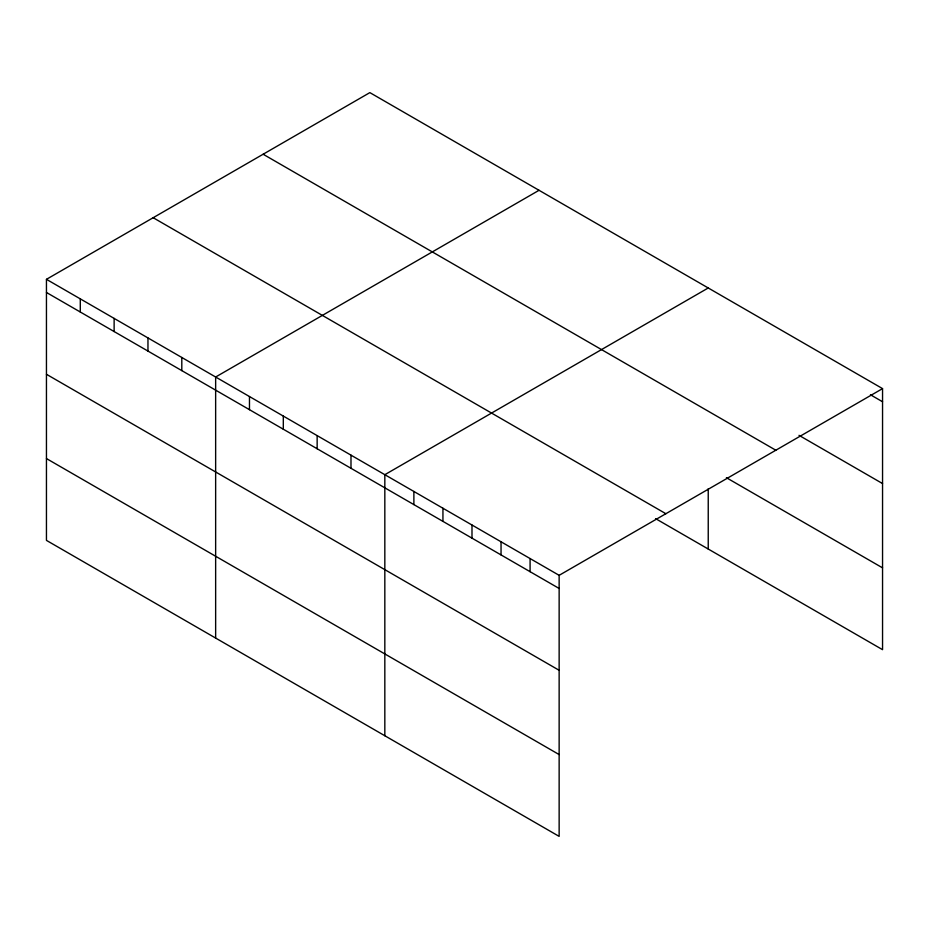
<?xml version="1.0" encoding="UTF-8"?>
<svg xmlns="http://www.w3.org/2000/svg" width="929" height="929" viewBox="0 0 929 929"><rect width="100%" height="100%" fill="white"/><g stroke="black" fill="none" stroke-linecap="round" stroke-linejoin="round"><path stroke-width="1.39" d="M559.142 670.285L559.142 575.33L46.45 279.327L46.45 540.388L559.142 836.379L559.142 670.285L46.45 374.282M655.595 518.637L882.55 649.673L882.55 388.612L369.858 92.621L46.45 279.327M539.041 190.294L215.644 377.011L215.644 638.06M708.235 287.978L384.827 474.696L384.827 735.745M559.142 575.33L882.55 388.612M870.45 394.767L882.55 401.758M799.021 435.341L882.55 483.568M263.128 154.237L775.831 450.228M726.397 477.703L882.55 567.851M153.169 217.711L665.872 513.714M46.45 292.472L559.142 588.463M46.45 458.566L559.142 754.569M708.235 488.747L708.235 549.027M530.087 558.561L530.087 571.695M501.045 541.781L501.045 554.927M471.99 525.013L471.99 538.146M442.936 508.244L442.936 521.378M413.881 491.464L413.881 504.598M350.988 455.152L350.988 468.297M317.149 435.62L317.149 448.753M283.31 416.087L283.31 429.221M249.471 396.544L249.471 409.689M181.805 357.479L181.805 370.613M147.966 337.935L147.966 351.081M114.128 318.403L114.128 331.537M80.289 298.871L80.289 312.005"/></g></svg>
